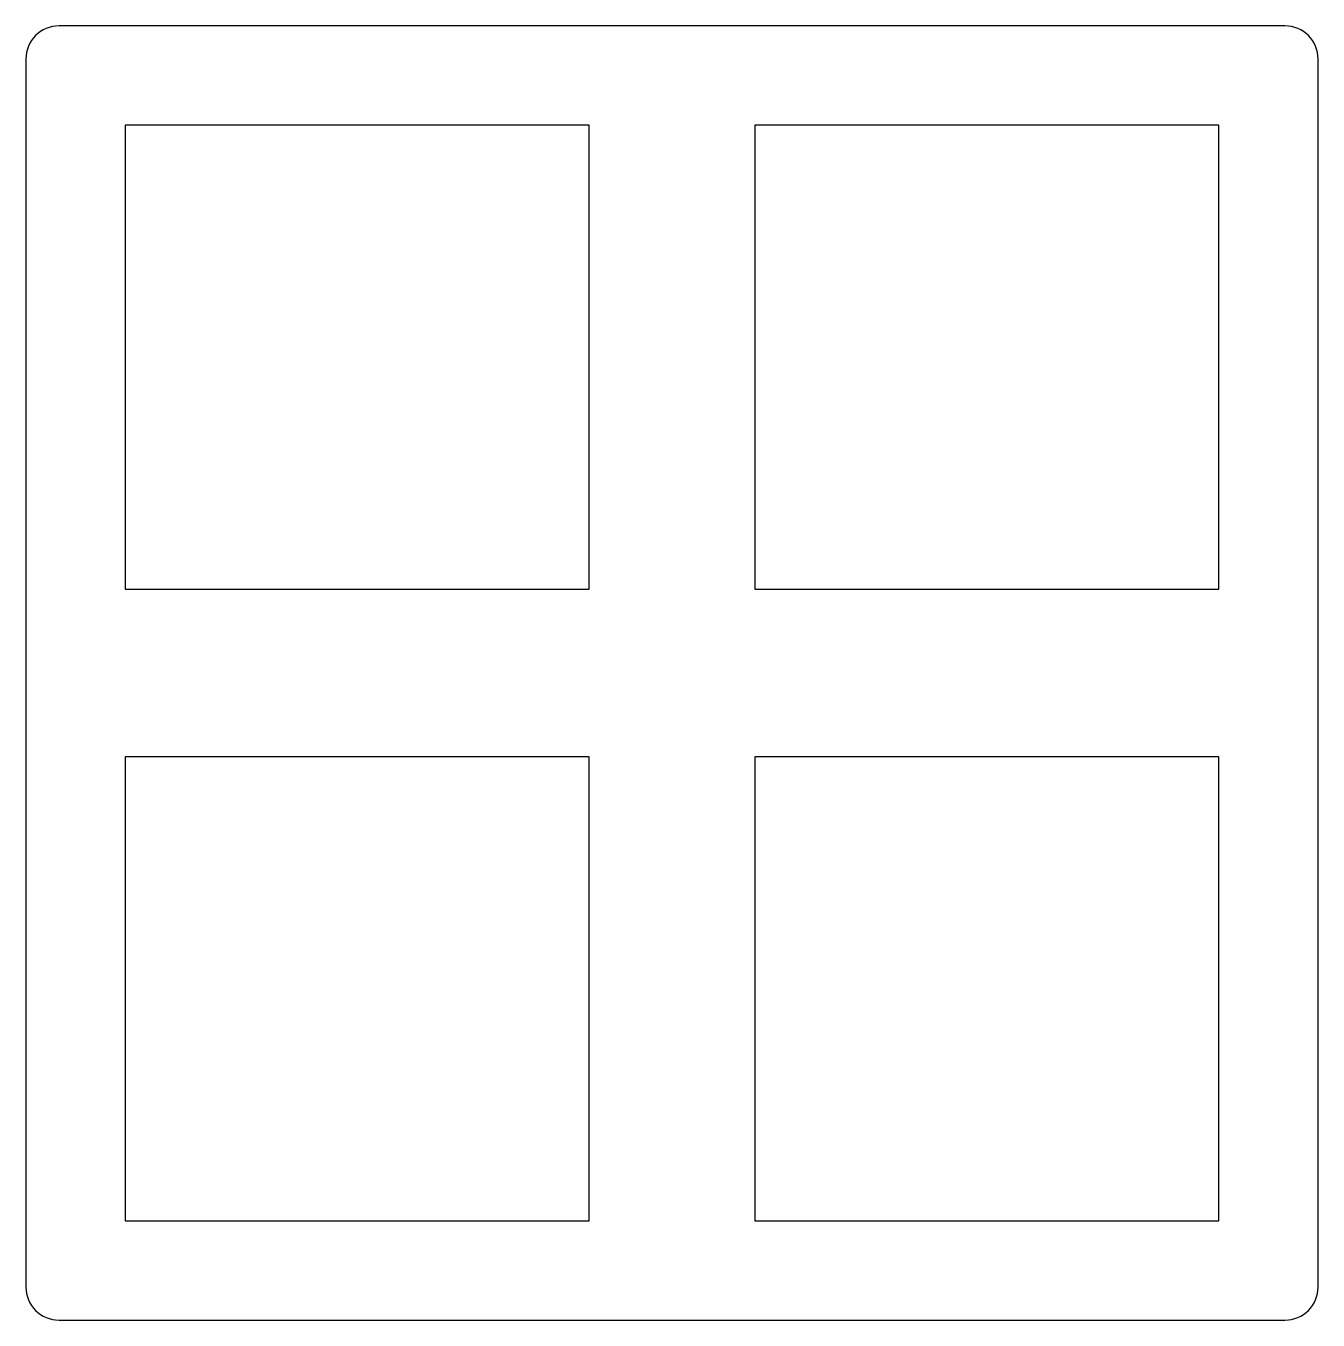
# Model space of a CAD drawing. Header units: millimetres. Extents: x -10 to 29, y -10 to 29.1.
import ezdxf

# ---------------------------------------------------------------- set-up
doc = ezdxf.new("R2010")
doc.units = ezdxf.units.MM

msp = doc.modelspace()

# ---------------------------------------------------------------- linework, layer by layer
for p, q in [((28, 29.05), (-9, 29.05)), ((-10, 28.05), (-10, -9)), ((29, -9), (29, 28.05)), ((7, 26.05), (-7, 26.05)), ((-7, 26.05), (-7, 12.05)), ((7, 12.05), (7, 26.05)), ((26, 26.05), (12, 26.05)), ((12, 26.05), (12, 12.05)), ((26, 12.05), (26, 26.05)), ((-7, 12.05), (7, 12.05)), ((12, 12.05), (26, 12.05)), ((7, 7), (-7, 7)), ((-7, 7), (-7, -7)), ((7, -7), (7, 7)), ((26, 7), (12, 7)), ((12, 7), (12, -7)), ((26, -7), (26, 7)), ((-7, -7), (7, -7)), ((12, -7), (26, -7)), ((-9, -10), (28, -10))]:
    msp.add_line(p, q)
for centre, start, end in [((-9, 28.05), 90, 180), ((28, 28.05), 0, 90), ((-9, -9), 180, 270), ((28, -9), 270, 0)]:
    msp.add_arc(centre, 1, start, end)

doc.saveas('drawing.dxf')
